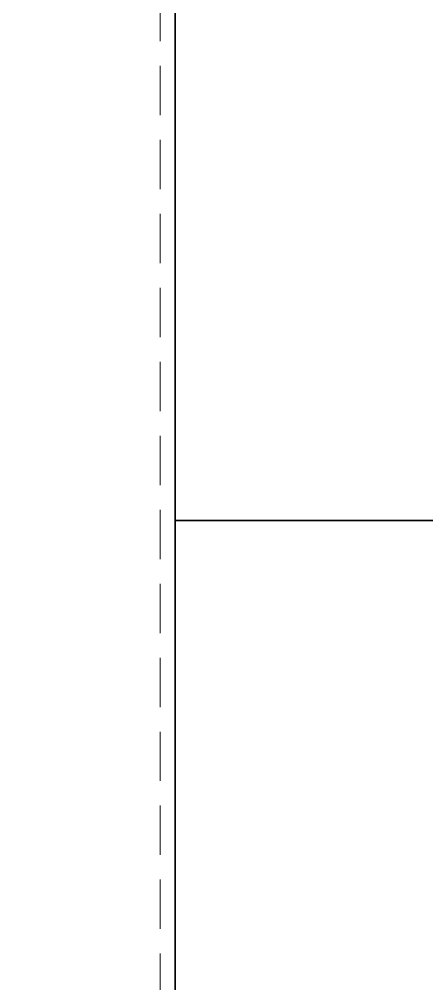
# Model space of a CAD drawing. Header units: millimetres. Extents: x 1112055 to 3390982, y -148532 to 766891.
# Drawn here: x 2311479 to 2313053, y 279338 to 283063 of the extents above; entities that cross this region are included whole.
import ezdxf

# ---------------------------------------------------------------- set-up
doc = ezdxf.new("R2010")
doc.units = ezdxf.units.MM
doc.linetypes.add('Hidden', pattern=[9.525, 6.35, -3.175])
doc.layers.add('B P.C.C', color=251, linetype='Continuous', lineweight=0)
doc.layers.add('B TITLE BLOCK', color=250, linetype='Continuous', lineweight=0)

# ---------------------------------------------------------------- blocks, each defined once
blk = doc.blocks.new('A$C11c4a682')
at = {"layer": 'B TITLE BLOCK', "color": 250, "lineweight": 0}
blk.add_line((0, 0), (6657.5, 0), dxfattribs=at)
at = {"layer": 'B TITLE BLOCK', "color": 250, "lineweight": 0, "const_width": 5.55}
blk.add_lwpolyline([(0, 4384.4), (6657.5, 4384.4), (6657.5, 0), (0, 0)], close=True, dxfattribs=at)

msp = doc.modelspace()

# ---------------------------------------------------------------- linework, layer by layer
at = {"layer": 'B P.C.C', "color": 250, "linetype": 'Hidden', "lineweight": 0, "ltscale": 30}
msp.add_lwpolyline([(2291981.8, 285169), (2312022.4, 285169), (2312022.4, 267010.8), (2291981.8, 267010.8)], close=True, dxfattribs=at)
at = {"layer": 'B TITLE BLOCK', "color": 250, "lineweight": 0, "const_width": 6.06}
msp.add_lwpolyline([(2312080.6, 238544.6), (2319349.7, 238544.6), (2319349.7, 285913.8), (2312080.6, 285913.8)], close=True, dxfattribs=at)

# ---------------------------------------------------------------- block references
at = {"xscale": 1.091858330236632, "yscale": 1.091858330236632, "zscale": 1.091858330236632}
msp.add_blockref('A$C11c4a682', (2312080.6, 281126.6), dxfattribs=at)

doc.saveas('drawing.dxf')
